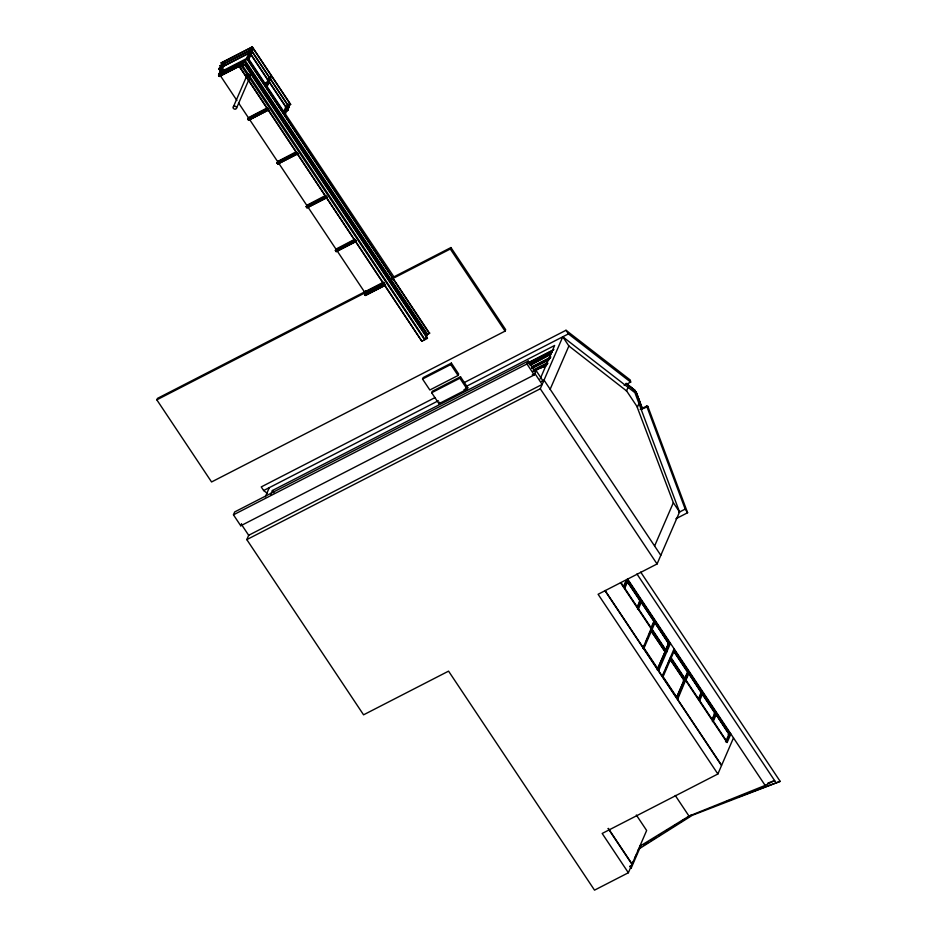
<?xml version="1.0" encoding="UTF-8"?>
<svg xmlns="http://www.w3.org/2000/svg" width="937" height="937" viewBox="0 0 937 937"><rect width="100%" height="100%" fill="white"/><g stroke="black" fill="none" stroke-linecap="round" stroke-linejoin="round"><path stroke-width="1.41" d="M249.101 55.377L249.804 52.624L288.127 110.121L286.605 111.081L285.691 109.711M250.355 52.495L251.057 49.743L289.369 107.228L287.858 108.2L286.945 106.83L285.539 107.556M251.608 49.602L252.311 46.85L290.622 104.347L288.397 105.67M249.804 52.624L218.766 68.577L221.062 72.418M252.311 46.85L221.261 62.802L222.76 65.438M236.909 100.505L219.117 73.789L223.486 63.693L224.892 62.966L221.144 71.622M219.504 74.492L219.059 75.792L241.641 64.196L242.156 63.002M222.596 71.751L223.662 69.279M241.559 64.079L242.074 62.884L218.544 75.112L219.457 76.483L242.027 64.887L241.114 63.517M242.566 65.649L245.131 60.518L427.577 334.286L429.533 333.267L247.333 59.289L251.702 49.181L252.615 50.551L248.867 59.218M246.548 58.574L250.296 49.907L251.702 49.181M233.29 107.052L247.099 75.159M236.475 108.294L250.273 76.401M268.24 109.172L248.176 119.479L248.692 118.285M248.258 119.596L248.773 118.402M265.323 84.717L266.401 82.233M267.396 79.938L268.696 79.446L269.61 80.816L268.205 81.542M266.202 85.22L269.95 76.565L270.863 77.935L267.115 86.591M392.498 277.586L450.943 247.555L505.675 329.683L505.055 331.124L211.563 481.969L156.83 399.841L157.451 398.401L383.409 282.26M283.571 112.089L286.253 105.904M284.45 112.604L288.198 103.937L289.111 105.307L285.363 113.974M277.446 163.401L277.891 162.089M307.078 205.894L306.563 207.089L326.626 196.77M306.633 207.206L307.149 206.011M335.833 251.011L336.348 249.816L335.751 250.893L355.814 240.575L335.669 250.823M543.413 381.546L536.116 370.595L534.242 374.929L240.75 525.774L233.454 514.823L234.707 511.93L528.187 361.096L535.495 372.048M240.75 525.774L241.582 523.853M608.195 828.613L632.006 864.336L628.364 872.757L594.526 890.15L448.565 671.138L363.568 714.826L246.806 539.607L248.949 534.664M265.312 496.833L269.294 487.638M270.699 494.537L272.433 490.519L554.634 345.472L540.134 378.981M238.537 102.929L364.762 292.356L365.395 290.903M365.02 294.804L365.465 293.504M390.577 279.695L450.31 248.996L450.943 247.555M427.577 334.286L425.011 339.417L242.648 65.672M422.54 379.04L423.161 377.599L451.388 363.099L458.685 374.05L458.064 375.491L429.837 389.991L422.54 379.04L450.756 364.54L451.388 363.099M431.664 392.732L432.285 391.291L460.512 376.791L467.809 387.742L467.176 389.183L438.961 403.683L431.664 392.732L459.88 378.232L460.512 376.791M438.961 403.683L439.582 402.242M233.454 514.823L526.945 363.978L528.187 361.096M246.806 539.607L540.286 388.761L562.774 336.793L634.899 392.638L679.548 512.012L657.06 563.98L598.099 594.281L717.871 773.997L602.175 833.462L628.364 872.757M550.148 389.277L568.888 345.976L562.774 336.793M679.548 512.012L673.34 502.7L637.277 407.396L638.811 403.847M623.527 586.656L626.548 580.12L623.773 586.539M624.147 587.335L627.485 579.64L670.248 643.813M624.37 587.452L627.158 581.034L640.229 600.652L637.453 607.071M624.756 588.249L628.095 580.542M654.6 546.013L673.34 502.7M637.219 607.188L639.994 600.769L627.685 582.31M637.839 607.867L641.166 600.172L639.292 601.132M637.5 609.261L640.838 601.566L653.909 621.184L650.583 628.879M638.448 608.781L641.775 601.086M643.192 647.643L650.899 629.09M651.52 628.399L654.858 620.704M643.063 648.556L644.761 644.644M645.898 642.032L647.584 638.109M648.72 635.497L650.419 631.585M644.012 648.076L651.918 629.793M652.129 629.313L655.455 621.618M657.587 668.667L665.165 651.566L650.746 630.402L664.93 651.683M665.692 649.915L668.468 643.508L654.518 622.098L668.702 643.379L665.926 649.798M657.247 669.85L665.165 651.566M658.196 669.369L666.102 651.074M666.312 650.594L669.65 642.899L667.765 643.86M658.594 670.763L670.459 643.332M662.236 676.233L674.113 648.802M662.682 675.846L664.38 671.923M665.504 669.311L667.203 665.399M668.339 662.775L670.025 658.863L684.221 680.145L676.865 697.128M663.056 676.666L670.974 658.383M671.185 657.903L674.511 650.196M677.193 695.945L683.975 680.274L670.587 660.163M684.748 678.505L687.758 671.97L673.574 650.688M684.42 679.665L687.758 671.97M677.24 697.948L685.158 679.665L683.272 680.637M685.369 679.184L688.695 671.489M686.142 678.013L687.805 674.16M677.638 699.342L685.357 680.789M685.978 680.098L689.304 672.403M698.428 699.037L701.204 692.619L688.367 672.883L701.438 692.502L698.662 698.92M699.049 699.716L702.375 692.021L700.501 692.982M700.935 695.98L702.047 693.415L715.118 713.034L712.343 719.452M699.658 700.63L702.984 692.935M630.952 866.959L633.26 861.642M634.981 857.648L636.141 854.989M637.863 850.995L639.011 848.336M641.318 844.706L631.116 868.283L629.898 866.467M712.108 719.569L714.884 713.151L702.586 694.692M712.729 720.248L716.067 712.553L714.181 713.514M712.401 721.642L715.727 713.947L729.091 733.999L725.531 741.823M713.338 721.162L716.676 713.467M726.702 741.214L730.04 733.519L728.154 734.479M730.848 733.94L727.1 742.608L670.365 657.469M717.871 773.997L721.513 765.576L604.986 590.72M733.495 737.911L721.619 765.33L605.091 590.486M424.52 339.698L241.605 66.258L239.813 67.171L421.849 341.255L239.778 67.195M643.742 845.221L648.662 842.094M651.133 840.524L656.052 837.397M658.512 835.839L660.972 834.281M665.891 831.154L669.58 828.8M673.27 826.457L676.959 824.115M680.649 821.772L684.338 819.43M688.027 817.087L691.717 814.733M639.151 848.817L692.373 815.272L780.17 781.376L640.697 572.097M640.732 845.689L689.011 816.104L765.154 785.417L774.606 780.556L767.836 783.133M241.605 66.258L244.159 61.116L259.572 84.236M251.057 49.743L220.019 65.695L221.507 68.331M222.338 66.34L223.756 65.613M223.65 65.848L222.233 66.574L219.914 65.93L250.952 49.977L289.264 107.474M220.382 69.584L222.397 68.741L223.311 70.111L225.63 70.755M248.703 57.052L250.12 56.325L249.207 54.955M219.738 72.348L247.954 57.848L393.61 276.403L392.99 277.844L390.424 279.167M219.117 73.789L247.333 59.289L429.322 333.385M219.164 73.918L241.746 62.322M219.445 74.351L242.027 62.744M218.614 75.183L242.238 63.072M218.895 75.604L242.601 63.564M219.117 75.932L241.687 64.325M219.399 76.354L241.98 64.758M242.941 65.567L244.99 64.571M239.392 67.487L245.037 64.583L427.495 338.351L421.849 341.255M268.544 77.291L269.95 76.565M266.143 82.819L267.56 82.093L268.462 83.463M266.038 83.065L267.455 82.339L268.369 83.709M248.352 117.722L267.115 107.931M248.633 118.144L267.455 108.481M267.795 108.61L247.731 118.917L248.645 120.287L268.708 109.98M247.813 118.987L267.877 108.68M248.094 119.409L268.158 109.102M248.305 119.737L268.322 109.278M248.586 120.159L268.661 109.852M288.502 105.424L290.622 104.347M285.633 107.31L287.05 106.584L287.964 107.954L289.369 107.228M284.286 110.437L285.797 109.477M286.71 110.835L288.127 110.121M277.551 161.527L296.303 151.735M277.832 161.949L296.642 152.286M277.001 162.792L297.064 152.473L276.919 162.722L277.832 164.092L297.907 153.773M277.282 163.214L297.345 152.895M277.364 163.284L297.439 152.977M277.504 163.542L297.509 153.082M277.785 163.963L297.849 153.645M306.739 205.332L325.502 195.528M307.02 205.753L325.83 196.091M327.095 197.578L307.031 207.897L306.118 206.527L326.181 196.208M306.188 206.597L326.263 196.278M306.469 207.018L326.544 196.7M306.692 207.346L326.708 196.887M306.973 207.768L327.036 197.449M335.926 249.137L354.69 239.333M336.219 249.558L355.029 239.884M355.158 240.141L335.305 250.331L336.219 251.702L356.283 241.383M335.387 250.402L355.451 240.083M335.879 251.151L355.896 240.692M336.16 251.573L356.236 241.254M364.762 292.356L384.006 282.459M156.83 399.841L384.088 283.033M365.125 292.941L383.936 283.267M365.407 293.363L384.217 283.688M364.493 294.136L384.568 283.817L364.575 294.206L365.407 295.506L385.482 285.188M364.856 294.628L384.931 284.309M364.938 294.698L385.084 284.497M365.079 294.944L385.142 284.637M365.36 295.378L385.423 285.059M426.394 334.802L429.778 333.057M435.014 397.593L261.236 486.912L263.648 490.543L267.08 493.202M463.546 382.928L566.007 330.269L630.296 380.047L630.683 382.097L624.194 385.435M263.648 490.543L438.364 400.743M465.677 386.7L568.419 333.9L630.683 382.109M463.956 389.71L467.809 387.742M527.847 362.912L553.861 349.548M528.421 362.994L552.748 350.497M529.182 364.13L552.233 352.289M530.611 363.708L551.097 353.179M530.084 364.833L550.886 354.139L530.295 365.348M531.42 367.035L550.921 357.009M531.642 367.597L549.843 358.239M533.2 366.894L550.113 358.203M531.689 368.112L548.918 359.703L532.005 368.393M533.13 370.08L547.442 362.736M537.381 368.358L542.582 365.688M534.149 370.525L547.922 363.451M535.086 370.15L545.486 364.809M533.165 371.415L547.196 364.2M534.594 370.982L547.349 364.423M541.117 367.936L546.224 365.313M543.823 366.847L546.376 365.535M532.263 374.823L534.863 373.488L542.16 384.439L248.68 535.285L241.383 524.333M541.445 381.441L544.034 380.106L660.808 555.313M628.961 385.704L635.04 390.413L626.197 383.362M627.966 387.578L626.431 391.116M639.807 401.985L636.047 391.912L642.302 408.333L640.627 407.946M640.17 409.41L646.659 406.072L647.818 406.342L687.606 512.738L675.928 518.735M643.93 408.345L647.818 406.342M678.681 512.445L685.193 509.107L646.659 406.072M640.838 601.566L653.909 621.184M715.727 713.947L728.072 732.945M640.17 845.678L641.107 845.186M727.018 801.229L731.106 799.706M739.281 796.649L780.17 781.376M427.436 338.339L244.686 64.676M223.955 63.821L221.167 63.048L252.205 47.096L290.517 104.581M220.991 69.467L218.661 68.823L249.699 52.87L288.022 110.355M626.092 383.479L636.047 391.912L642.559 409.328M568.888 345.976L626.666 390.998L637.511 407.279M566.007 330.269L568.419 333.9M685.193 509.107L687.606 512.738M450.31 248.996L505.055 331.124M526.945 363.978L534.242 374.929M540.286 388.761L657.06 563.98M636.949 573.983L776.433 783.297M627.474 578.832L765.154 785.417M673.902 649.282L730.637 734.432M674.125 651.988L686.727 670.904M621.008 582.615L666.921 651.508M670.576 656.989L727.311 742.127M620.505 582.662L666.711 651.988M651.976 630.976L664.591 649.903M671.021 659.566L683.635 678.482M250.554 51.828L251.467 53.198M268.802 79.212L269.715 80.582M250.46 52.074L251.362 53.444M249.312 54.721L250.226 56.091M643.403 647.162L658.805 670.271M662.447 675.753L677.849 698.861M249.019 60.366L265.183 84.623M267.619 88.265L283.782 112.534M450.756 364.54L458.064 375.491M459.88 378.232L467.176 389.183M244.627 60.882L427.085 334.65M261.189 86.672L283.899 120.744M285.516 123.18L289.568 129.259M291.196 131.695L313.895 165.755M315.523 168.191L319.576 174.282M321.192 176.706L338.222 202.263M339.85 204.699L343.902 210.778M345.519 213.214L368.229 247.286M369.846 249.722L373.898 255.801M375.526 258.237L392.556 283.782M394.172 286.218L398.225 292.297M399.853 294.733L403.906 300.824M405.522 303.248L422.552 328.805M424.18 331.241L426.604 334.884M243.667 64.536L241.769 62.205L243.304 64.63M221.261 62.802L222.865 65.203M218.766 68.577L220.359 70.978M365.067 292.812L365.98 294.183M675.237 795.443L689.011 816.104M636.328 815.014L646.647 830.498L632.112 864.101L608.3 828.378M630.109 865.975L631.315 867.803M272.433 490.519L273.967 492.803M247.181 76.342A1.71 1.523 23.4 0 1 247.813 74.386A1.71 1.523 23.4 0 1 250.038 74.972A1.71 1.523 23.4 0 1 249.792 77.021M249.019 77.314A1.71 1.523 23.4 0 1 248.574 77.302M233.383 108.235A1.71 1.523 23.4 0 0 236.288 108.633A1.71 1.523 23.4 0 0 234.988 106.139A1.71 1.523 23.4 0 0 233.383 108.235"/></g></svg>
